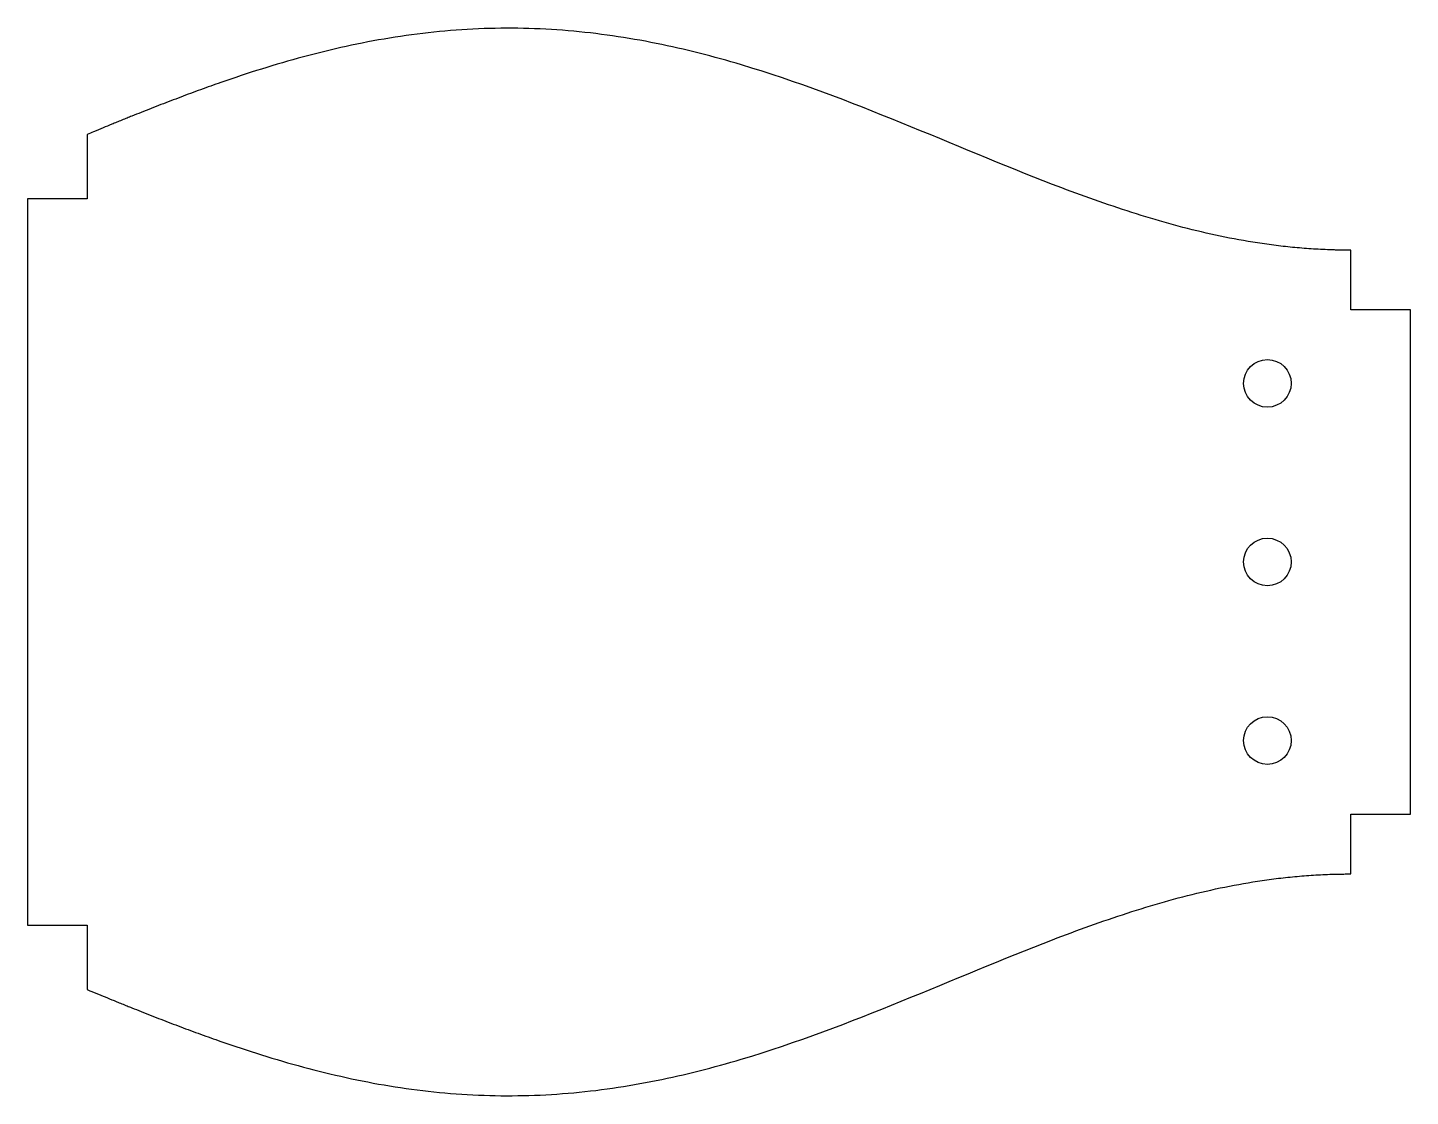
# Model space of a CAD drawing. Header units: millimetres. Extents: x -10 to 222, y -151 to 29.
import ezdxf

# ---------------------------------------------------------------- set-up
doc = ezdxf.new("R2010")
doc.units = ezdxf.units.MM

msp = doc.modelspace()

# ---------------------------------------------------------------- linework, layer by layer
at = {"color": 7, "linetype": 'Continuous', "lineweight": 25}
for p, q in [((0, 10.82), (0, 0)), ((0, 0), (-10, 0)), ((-10, 0), (-10, -122)), ((212.1, -18.64), (212.1, -8.64)), ((222.1, -18.64), (212.1, -18.64)), ((222.1, -103.36), (222.1, -18.64)), ((212.1, -113.4), (212.1, -103.36)), ((212.1, -103.36), (222.1, -103.36)), ((-10, -122), (0, -122)), ((0, -122), (0, -132.82))]:
    msp.add_line(p, q, dxfattribs=at)
for centre in [(198.1, -31), (198.1, -61), (198.1, -91)]:
    msp.add_circle(centre, 4, dxfattribs=at)
for points, knots in [([(212.1, -8.64), (211.98, -8.64), (211.78, -8.64), (211.37, -8.64), (210.94, -8.63), (210.38, -8.63), (209.74, -8.61), (208.71, -8.58), (207.39, -8.53), (205.31, -8.42), (202.69, -8.21), (196.43, -7.53), (187.04, -5.79), (174.56, -2.2), (157.91, 3.83), (136.9, 12.84), (114.67, 21.43), (95.62, 26.34), (80.78, 28.53), (65.65, 28.86), (50.67, 27.26), (36.2, 24.03), (25.77, 20.73), (19.04, 18.33), (16.24, 17.29), (14.02, 16.44), (12.38, 15.81), (10.75, 15.17), (9.03, 14.49), (7.75, 13.98), (6.69, 13.56), (5.82, 13.21), (4.94, 12.85), (3.85, 12.41), (2.7, 11.93), (1.32, 11.37), (0.35, 10.97), (0, 10.82)], [0.0830187, 0.0830187, 0.0830187, 0.0830187, 0.0846519, 0.0862851, 0.0879184, 0.0895516, 0.092818, 0.0960845, 0.1026174, 0.1091503, 0.1222161, 0.1352819, 0.1875451, 0.2398083, 0.2920716, 0.396598, 0.5011244, 0.5533876, 0.6056509, 0.6579141, 0.7101773, 0.7624405, 0.8147037, 0.8277695, 0.8408353, 0.8473682, 0.8539011, 0.860434, 0.8669669, 0.8734998, 0.8767663, 0.8800327, 0.8832992, 0.8865656, 0.8930985, 0.8996314, 0.9033955, 0.9033955, 0.9033955, 0.9033955]), ([(0, -132.82), (0.15, -132.89), (0.51, -133.03), (1.45, -133.42), (2.7, -133.93), (3.85, -134.41), (4.94, -134.85), (5.82, -135.21), (6.69, -135.56), (7.75, -135.99), (9.03, -136.5), (10.74, -137.18), (12.38, -137.82), (14.02, -138.45), (16.24, -139.29), (19.04, -140.33), (25.77, -142.73), (36.19, -146.04), (50.67, -149.27), (65.65, -150.87), (80.78, -150.54), (95.62, -148.35), (114.66, -143.45), (136.9, -134.87), (157.91, -125.87), (174.56, -119.83), (187.05, -116.25), (196.43, -114.51), (202.7, -113.83), (205.31, -113.62), (207.4, -113.51), (208.71, -113.46), (209.75, -113.43), (210.39, -113.42), (210.94, -113.41), (211.37, -113.41), (211.78, -113.4), (211.99, -113.4), (212.1, -113.4)], [0.0988461, 0.0988461, 0.0988461, 0.0988461, 0.1004794, 0.1026174, 0.1091503, 0.1156832, 0.1189497, 0.1222161, 0.1254826, 0.128749, 0.1352819, 0.1418148, 0.1483477, 0.1548806, 0.1614135, 0.1744793, 0.1875451, 0.2398083, 0.2920716, 0.3443348, 0.396598, 0.4488612, 0.5011244, 0.6056509, 0.7101773, 0.7624405, 0.8147037, 0.8669669, 0.8800327, 0.8930985, 0.8996314, 0.9061643, 0.9094308, 0.9126972, 0.9143305, 0.9159637, 0.9175969, 0.9192302, 0.9192302, 0.9192302, 0.9192302])]:
    msp.add_open_spline(points, degree=3, knots=knots, dxfattribs=at)

doc.saveas('drawing.dxf')
